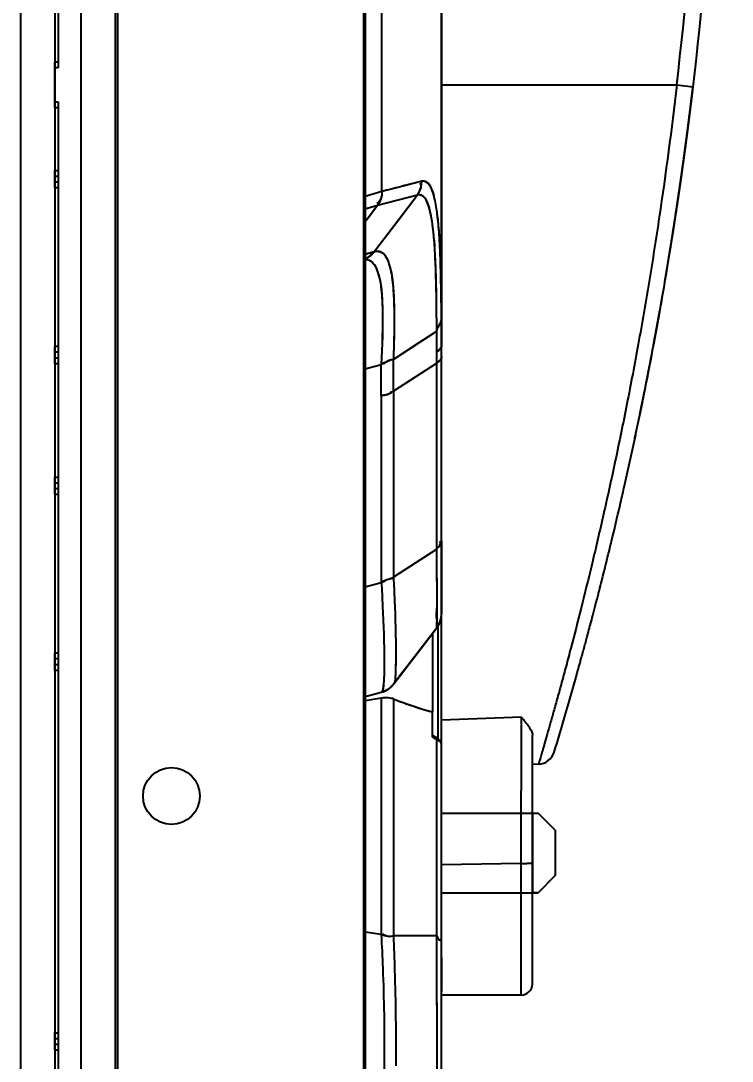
# Model space of a CAD drawing. Header units: millimetres. Extents: x -1070 to 42146, y 1440 to 12921.
# Drawn here: x 6337.7 to 6400.3, y 2932 to 3023.5 of the extents above; entities that cross this region are included whole.
import ezdxf

# ---------------------------------------------------------------- set-up
doc = ezdxf.new("R2010")
doc.units = ezdxf.units.MM
for name, color, linetype in [('02___PRT_ALL_AXES', 7, 'Continuous'), ('06___PRT_ALL_SURFS', 7, 'Continuous'), ('DIM', 4, 'Continuous'), ('DW-PLUS-XIANGTI实线CONTINUOUS', 7, 'Continuous')]:
    doc.layers.add(name, color=color, linetype=linetype)
doc.styles.get("Standard").update_dxf_attribs({"font": 'arial.ttf'})
doc.dimstyles.new('ISO-200', dxfattribs={"dimtxt": 30, "dimasz": 25, "dimexe": 1.25, "dimexo": 5, "dimgap": 5, "dimtad": 1, "dimtoh": 1, "dimdec": 1, "dimdsep": 46, "dimtxsty": 'Standard', "dimcen": 2.5, "dimadec": 0, "dimazin": 0, "dimtfac": 1, "dimtdec": 1, "dimtmove": 0, "dimatfit": 3, "dimfxl": 1, "dimarcsym": 0})

# ---------------------------------------------------------------- blocks, each defined once
blk = doc.blocks.new('*D132')
at = {"layer": 'Defpoints', "color": 0, "transparency": 16777216}
for p in [(6369.185, 3662.826), (6369.185, 2872.826), (6505.484, 2872.826)]:
    blk.add_point(p, dxfattribs=at)
at = {"layer": 'DIM', "color": 0, "lineweight": -2, "transparency": 16777216}
for p, q in [((6374.185, 3662.826), (6506.734, 3662.826)), ((6505.484, 3637.826), (6505.484, 2897.826)), ((6374.185, 2872.826), (6506.734, 2872.826))]:
    blk.add_line(p, q, dxfattribs=at)
at = {"layer": 'DIM', "color": 0, "transparency": 16777216}
for points in [[(6501.317, 3637.826), (6509.65, 3637.826), (6505.484, 3662.826)], [(6501.317, 2897.826), (6509.65, 2897.826), (6505.484, 2872.826)]]:
    blk.add_solid(points, dxfattribs=at)
at = {"layer": 'DIM', "color": 0, "lineweight": -3, "transparency": 16777216, "insert": (6481.064, 3267.136), "char_height": 30, "attachment_point": 5, "rotation": 90}
blk.add_mtext('790 [2\'-7 1/8"]', dxfattribs=at)

msp = doc.modelspace()

# ---------------------------------------------------------------- linework, layer by layer
at = {"color": 7, "linetype": 'Continuous', "lineweight": -3}
for p, q in [((6367.985, 3140.326), (6367.985, 3008.01)), ((6374.685, 2972.56), (6374.685, 2976.498)), ((6374.685, 2970.39), (6374.685, 2972.56)), ((6374.385, 2970.118), (6374.385, 2970.285)), ((6374.685, 2961.975), (6374.685, 2970.39)), ((6374.385, 2968.913), (6374.385, 2970.118)), ((6374.385, 2966.73), (6374.385, 2968.913)), ((6374.385, 2964.797), (6374.385, 2966.73)), ((6374.385, 2963.122), (6374.385, 2964.797)), ((6374.385, 2961.714), (6374.385, 2963.122)), ((6373.885, 2960.634), (6373.885, 2962.707)), ((6381.72, 2962.239), (6374.685, 2961.975)), ((6374.685, 2961.318), (6374.685, 2961.975)), ((6381.685, 2949.392), (6381.72, 2962.239)), ((6374.385, 2960.578), (6374.385, 2961.714)), ((6374.685, 2960.933), (6374.685, 2961.318)), ((6373.885, 2960.493), (6373.885, 2960.634)), ((6374.208, 2960.46), (6374.207, 2960.46)), ((6374.272, 2959.986), (6374.272, 2960.284)), ((6374.385, 2960.348), (6374.385, 2960.578)), ((6374.685, 2960.511), (6374.685, 2960.933)), ((6382.685, 2949.467), (6382.685, 2960.663)), ((6374.272, 2959.844), (6374.272, 2959.986)), ((6374.272, 2959.128), (6374.272, 2959.844)), ((6374.672, 2959.927), (6374.666, 2959.986)), ((6374.685, 2959.738), (6374.685, 2959.844)), ((6374.685, 2959.129), (6374.685, 2959.844)), ((6374.272, 2949.083), (6374.272, 2959.128)), ((6374.685, 2958.826), (6374.685, 2959.129)), ((6374.685, 2949.269), (6374.685, 2958.826)), ((6382.685, 2953.826), (6383.185, 2953.826)), ((6384.685, 2952.326), (6383.185, 2953.826)), ((6384.685, 2952.326), (6384.685, 2950.326)), ((6384.685, 2950.326), (6384.685, 2948.326)), ((6381.685, 2949.392), (6374.685, 2949.269)), ((6374.685, 2943.035), (6374.685, 2949.269)), ((6381.685, 2937.826), (6381.685, 2949.392)), ((6382.685, 2947.752), (6382.685, 2949.467)), ((6382.685, 2947.75), (6382.685, 2949.467)), ((6374.273, 2943.035), (6374.272, 2949.083)), ((6384.685, 2948.326), (6383.185, 2946.826)), ((6382.685, 2946.226), (6382.685, 2947.752)), ((6382.685, 2946.226), (6382.685, 2947.75)), ((6383.185, 2946.826), (6382.685, 2946.826)), ((6382.685, 2938.826), (6382.685, 2946.226)), ((6382.685, 2938.89), (6382.685, 2946.226)), ((6374.685, 2942.69), (6374.685, 2943.035)), ((6382.685, 2938.87), (6382.685, 2938.89))]:
    msp.add_line(p, q, dxfattribs=at)
at = {"color": 1, "lineweight": -3}
msp.add_lwpolyline([(6337.685, 3767.826), (6340.685, 3767.826), (6340.685, 2767.826), (6337.685, 2767.826)], close=True, dxfattribs=at)
at = {"color": 7, "linetype": 'Continuous', "lineweight": -3}
for points in [[(6374.207, 2960.46), (6374.072, 2960.533), (6373.944, 2960.603), (6373.885, 2960.634)], [(6374.664, 2959.986), (6374.609, 2960.111), (6374.519, 2960.23), (6374.394, 2960.342), (6374.233, 2960.446), (6374.208, 2960.46)]]:
    msp.add_lwpolyline(points, dxfattribs=at)
for centre, radius, start, end in [((6058.352, 3057.826), 340.833, 349.93327, 353.23034), ((6058.352, 3057.826), 340.833, 350.79133, 353.19089), ((6058.352, 3057.826), 340.833, 352.46573, 353.1322), ((6058.352, 3057.826), 340.833, 352.51413, 353.14779), ((6058.352, 3057.826), 340.833, 352.51567, 353.23034), ((6058.352, 3057.826), 340.833, 352.51958, 353.23034), ((6058.352, 3057.826), 340.833, 352.52699, 353.17779), ((6058.352, 3057.826), 340.833, 352.53944, 353.15618), ((6058.352, 3057.826), 340.833, 352.54469, 353.23034), ((6058.352, 3057.826), 340.833, 352.55591, 353.23035), ((6058.352, 3057.826), 340.833, 352.55639, 353.23034), ((6058.352, 3057.826), 340.833, 352.60063, 353.23035), ((6058.352, 3057.826), 340.833, 352.60425, 353.23034), ((6058.352, 3057.826), 340.833, 352.61738, 353.23036), ((6058.352, 3057.826), 340.833, 352.62642, 353.23034), ((6058.352, 3057.826), 340.833, 352.66069, 353.23032), ((6058.352, 3057.826), 340.833, 352.66241, 353.23034), ((6058.352, 3057.826), 340.833, 352.69529, 353.23037), ((6058.352, 3057.826), 340.833, 352.70797, 353.23036), ((6058.352, 3057.826), 340.833, 352.71259, 353.23079), ((6058.352, 3057.826), 340.833, 352.72777, 353.23036), ((6058.352, 3057.826), 340.833, 352.72726, 353.23039), ((6058.352, 3057.826), 340.833, 352.75082, 353.23034), ((6058.352, 3057.826), 340.833, 352.75742, 353.23034), ((6058.352, 3057.826), 340.833, 352.76434, 353.23034), ((6058.352, 3057.826), 340.833, 352.79838, 353.23034), ((6058.352, 3057.826), 340.833, 352.80076, 353.23034), ((6058.352, 3057.826), 340.833, 352.80352, 353.23034), ((6058.352, 3057.826), 340.833, 352.80969, 353.23044), ((6058.352, 3057.826), 340.833, 352.82549, 353.2304), ((6058.352, 3057.826), 340.833, 352.85106, 353.23034), ((6058.352, 3057.826), 340.833, 352.86036, 353.23035), ((6058.352, 3057.826), 340.833, 352.86056, 353.23036), ((6058.352, 3057.826), 340.833, 352.86665, 353.23044), ((6058.352, 3057.826), 340.833, 352.87079, 353.23032), ((6058.352, 3057.826), 340.833, 352.89355, 353.23032), ((6058.352, 3057.826), 340.833, 352.91367, 353.23017), ((6058.352, 3057.826), 340.833, 352.91613, 353.23033), ((6058.352, 3057.826), 340.833, 352.92871, 353.23034), ((6058.352, 3057.826), 340.833, 352.98959, 353.23034), ((6058.352, 3057.826), 340.833, 353.00343, 353.23043), ((6058.352, 3057.826), 340.833, 353.05354, 353.15293), ((6058.352, 3057.826), 340.833, 353.05561, 353.23046), ((6058.352, 3057.826), 340.833, 353.0556, 353.1322), ((6058.352, 3057.826), 340.833, 353.1322, 353.14779), ((6058.352, 3057.826), 340.833, 352.91603, 352.92861), ((6058.352, 3057.826), 340.833, 352.91814, 352.97274), ((6058.352, 3057.826), 340.833, 352.91814, 352.92871), ((6058.352, 3057.826), 340.833, 352.92861, 352.98951), ((6058.352, 3057.826), 340.833, 352.97274, 352.98821), ((6058.352, 3057.826), 340.833, 352.97274, 352.9853), ((6058.352, 3057.826), 340.833, 352.9853, 353.00184), ((6058.352, 3057.826), 340.833, 352.9853, 352.98821), ((6058.352, 3057.826), 340.833, 352.98821, 353.00343), ((6058.352, 3057.826), 340.833, 352.98821, 352.98959), ((6058.352, 3057.826), 340.833, 352.98951, 353.00178), ((6058.352, 3057.826), 340.833, 353.00178, 353.05354), ((6058.352, 3057.826), 340.833, 353.00184, 353.00343), ((6058.352, 3057.826), 340.833, 353.00343, 353.03966), ((6058.352, 3057.826), 340.833, 353.03966, 353.0556), ((6058.352, 3057.826), 340.833, 353.03967, 353.05358), ((6058.352, 3057.826), 340.833, 353.05358, 353.05561), ((6058.352, 3057.826), 340.833, 352.10914, 352.79761), ((6058.352, 3057.826), 340.833, 352.12146, 352.81045), ((6058.352, 3057.826), 340.833, 352.13588, 352.78559), ((6058.352, 3057.826), 340.833, 352.1445, 352.79064), ((6058.352, 3057.826), 340.833, 352.16576, 352.8421), ((6058.352, 3057.826), 340.833, 352.1751, 352.848), ((6058.352, 3057.826), 340.833, 352.2024, 352.83156), ((6058.352, 3057.826), 340.833, 352.21126, 352.8405), ((6058.352, 3057.826), 340.833, 352.22559, 352.851), ((6058.352, 3057.826), 340.833, 352.82174, 352.84145), ((6058.352, 3057.826), 340.833, 352.82549, 352.83156), ((6058.352, 3057.826), 340.833, 352.83156, 352.84145), ((6058.352, 3057.826), 340.833, 352.83156, 352.8405), ((6058.352, 3057.826), 340.833, 352.8405, 352.85445), ((6058.352, 3057.826), 340.833, 352.84145, 352.85106), ((6058.352, 3057.826), 340.833, 352.84145, 352.84885), ((6058.352, 3057.826), 340.833, 352.8405, 352.8421), ((6058.352, 3057.826), 340.833, 352.8421, 352.84887), ((6058.352, 3057.826), 340.833, 352.8421, 352.848), ((6058.352, 3057.826), 340.833, 352.848, 352.86336), ((6058.352, 3057.826), 340.833, 352.848, 352.85106), ((6058.352, 3057.826), 340.833, 352.84887, 352.85529), ((6058.352, 3057.826), 340.833, 352.84885, 352.85442), ((6058.352, 3057.826), 340.833, 352.851, 352.86866), ((6058.352, 3057.826), 340.833, 352.85106, 352.86036), ((6058.352, 3057.826), 340.833, 352.85442, 352.86331), ((6058.352, 3057.826), 340.833, 352.85445, 352.86036), ((6058.352, 3057.826), 340.833, 352.85529, 352.86056), ((6058.352, 3057.826), 340.833, 352.86036, 352.86665), ((6058.352, 3057.826), 340.833, 352.86331, 352.86861), ((6058.352, 3057.826), 340.833, 352.86336, 352.86665), ((6058.352, 3057.826), 340.833, 352.86665, 352.87169), ((6058.352, 3057.826), 340.833, 352.86861, 352.89015), ((6058.352, 3057.826), 340.833, 352.86866, 352.87079), ((6058.352, 3057.826), 340.833, 352.87169, 352.88952), ((6058.352, 3057.826), 340.833, 352.87169, 352.88952), ((6058.352, 3057.826), 340.833, 352.88952, 352.89391), ((6058.352, 3057.826), 340.833, 352.89023, 352.89391), ((6058.352, 3057.826), 340.833, 352.88952, 352.89355), ((6058.352, 3057.826), 340.833, 352.89015, 352.89347), ((6058.352, 3057.826), 340.833, 352.89347, 352.91357), ((6058.352, 3057.826), 340.833, 352.89391, 352.90592), ((6058.352, 3057.826), 340.833, 352.89391, 352.89648), ((6058.352, 3057.826), 340.833, 352.89648, 352.90789), ((6058.352, 3057.826), 340.833, 352.89648, 352.90593), ((6058.352, 3057.826), 340.833, 352.90592, 352.91367), ((6058.352, 3057.826), 340.833, 352.90593, 352.90789), ((6058.352, 3057.826), 340.833, 352.90789, 352.91613), ((6058.352, 3057.826), 340.833, 352.90789, 352.91057), ((6058.352, 3057.826), 340.833, 352.91057, 352.91814), ((6058.352, 3057.826), 340.833, 352.91057, 352.91814), ((6058.352, 3057.826), 340.833, 352.91357, 352.91603), ((6058.352, 3057.826), 340.833, 351.93054, 352.64841), ((6058.352, 3057.826), 340.833, 351.96762, 352.6764), ((6058.352, 3057.826), 340.833, 351.98101, 352.68728), ((6058.352, 3057.826), 340.833, 352.00112, 352.64565), ((6058.352, 3057.826), 340.833, 352.00968, 352.70517), ((6058.352, 3057.826), 340.833, 352.02349, 352.7307), ((6058.352, 3057.826), 340.833, 352.0321, 352.73841), ((6058.352, 3057.826), 340.833, 352.04431, 352.68932), ((6058.352, 3057.826), 340.833, 352.20788, 352.51222), ((6058.352, 3057.826), 340.833, 352.39492, 352.46042), ((6058.352, 3057.826), 340.833, 352.46042, 352.46573), ((6058.352, 3057.826), 340.833, 352.46042, 352.46573), ((6058.352, 3057.826), 340.833, 351.64921, 352.31642), ((6058.352, 3057.826), 340.833, 352.32867, 352.37612), ((6058.352, 3057.826), 340.833, 352.37612, 352.39492), ((6058.352, 3057.826), 340.833, 352.37615, 352.39495), ((6058.352, 3057.826), 340.833, 351.48003, 352.16156), ((6058.352, 3057.826), 340.833, 351.49215, 352.18457), ((6058.352, 3057.826), 340.833, 351.50043, 352.19198), ((6058.352, 3057.826), 340.833, 351.51642, 352.20406), ((6058.352, 3057.826), 340.833, 351.55339, 352.1835), ((6058.352, 3057.826), 340.833, 351.56131, 352.1917), ((6058.352, 3057.826), 340.833, 351.58005, 352.20576), ((6058.352, 3057.826), 340.833, 351.59979, 352.28437), ((6058.352, 3057.826), 340.833, 351.61887, 352.2355), ((6058.352, 3057.826), 340.833, 351.36815, 352.06848), ((6058.352, 3057.826), 340.833, 351.41663, 352.09915), ((6058.352, 3057.826), 340.833, 351.43063, 352.11677), ((6058.352, 3057.826), 340.833, 351.4597, 352.09503), ((6058.352, 3057.826), 340.833, 351.46116, 352.13986), ((6058.352, 3057.826), 340.833, 351.46263, 352.07452), ((6058.352, 3057.826), 340.833, 351.48255, 352.13366), ((6058.352, 3057.826), 340.833, 351.48862, 352.13916), ((6058.352, 3057.826), 340.833, 351.87811, 352.02469), ((6058.352, 3057.826), 340.833, 351.80638, 351.84094), ((6058.352, 3057.826), 340.833, 351.84097, 351.85473), ((6058.352, 3057.826), 340.833, 351.84094, 351.8459), ((6058.352, 3057.826), 340.833, 351.84594, 351.86151), ((6058.352, 3057.826), 340.833, 351.8459, 351.85334), ((6058.352, 3057.826), 340.833, 351.85338, 351.86855), ((6058.352, 3057.826), 340.833, 351.85334, 351.86147), ((6058.352, 3057.826), 340.833, 351.86147, 351.8685), ((6058.352, 3057.826), 340.833, 351.8685, 351.87528), ((6058.352, 3057.826), 340.833, 351.87533, 351.89281), ((6058.352, 3057.826), 340.833, 351.87528, 351.87843), ((6058.352, 3057.826), 340.833, 351.87848, 351.89585), ((6058.352, 3057.826), 340.833, 351.87843, 351.88836), ((6058.352, 3057.826), 340.833, 351.88836, 351.89276), ((6058.352, 3057.826), 340.833, 351.89276, 351.8958), ((6058.352, 3057.826), 340.833, 351.8958, 351.91605), ((6058.352, 3057.826), 340.833, 351.91605, 351.93051), ((6058.352, 3057.826), 340.833, 351.9161, 351.93054), ((6058.352, 3057.826), 340.833, 351.93051, 351.94939), ((6058.352, 3057.826), 340.833, 351.94939, 351.95689), ((6058.352, 3057.826), 340.833, 351.94941, 351.9569), ((6058.352, 3057.826), 340.833, 351.01651, 351.75259), ((6058.352, 3057.826), 340.833, 351.02301, 351.75726), ((6058.352, 3057.826), 340.833, 351.05861, 351.78782), ((6058.352, 3057.826), 340.833, 351.06381, 351.79777), ((6058.352, 3057.826), 340.833, 351.07029, 351.71428), ((6058.352, 3057.826), 340.833, 351.07606, 351.80442), ((6058.352, 3057.826), 340.833, 351.78782, 351.79494), ((6058.352, 3057.826), 340.833, 351.7878, 351.79004), ((6058.352, 3057.826), 340.833, 351.79004, 351.79492), ((6058.352, 3057.826), 340.833, 351.79492, 351.79776), ((6058.352, 3057.826), 340.833, 351.79776, 351.80188), ((6058.352, 3057.826), 340.833, 351.79777, 351.80188), ((6058.352, 3057.826), 340.833, 351.80188, 351.80442), ((6058.352, 3057.826), 340.833, 351.80442, 351.80638), ((6058.352, 3057.826), 340.833, 351.80442, 351.80638), ((6058.352, 3057.826), 340.833, 350.9032, 351.53598), ((6058.352, 3057.826), 340.833, 350.90522, 351.58272), ((6058.352, 3057.826), 340.833, 350.91011, 351.5429), ((6058.352, 3057.826), 340.833, 350.93413, 351.56043), ((6058.352, 3057.826), 340.833, 351.24321, 351.341), ((6058.352, 3057.826), 340.833, 351.26947, 351.28405), ((6058.352, 3057.826), 340.833, 351.2841, 351.29777), ((6058.352, 3057.826), 340.833, 351.28405, 351.28604), ((6058.352, 3057.826), 340.833, 351.28608, 351.2992), ((6058.352, 3057.826), 340.833, 351.28604, 351.29774), ((6058.352, 3057.826), 340.833, 351.29651, 351.30738), ((6058.352, 3057.826), 340.833, 351.29774, 351.29916), ((6058.352, 3057.826), 340.833, 351.29916, 351.30736), ((6058.352, 3057.826), 340.833, 351.30736, 351.30875), ((6058.352, 3057.826), 340.833, 351.30875, 351.31728), ((6058.352, 3057.826), 340.833, 351.30878, 351.31729), ((6058.352, 3057.826), 340.833, 351.31728, 351.34068), ((6058.352, 3057.826), 340.833, 351.341, 351.36062), ((6058.352, 3057.826), 340.833, 351.34112, 351.3465), ((6058.352, 3057.826), 340.833, 351.34068, 351.34537), ((6058.352, 3057.826), 340.833, 351.3407, 351.34538), ((6058.352, 3057.826), 340.833, 351.34537, 351.3573), ((6058.352, 3057.826), 340.833, 351.3465, 351.3536), ((6058.352, 3057.826), 340.833, 351.3536, 351.36078), ((6058.352, 3057.826), 340.833, 351.3573, 351.3681), ((6058.352, 3057.826), 340.833, 351.35734, 351.36815), ((6058.352, 3057.826), 340.833, 350.471, 351.19025), ((6058.352, 3057.826), 340.833, 350.51274, 351.17734), ((6058.352, 3057.826), 340.833, 350.32014, 351.0468), ((6058.352, 3057.826), 340.833, 350.32135, 351.05102), ((6058.352, 3057.826), 340.833, 350.33801, 351.06119), ((6367.091, 3004.586), 2.219, 306.32119, 320.77351), ((6367.196, 3004.37), 1.983, 307.56192, 322.84012), ((6058.352, 3057.826), 340.833, 350.74783, 350.7634), ((6058.352, 3057.826), 340.833, 350.74789, 350.75099), ((6058.352, 3057.826), 340.833, 350.75099, 350.76138), ((6058.352, 3057.826), 340.833, 350.75097, 350.76135), ((6058.352, 3057.826), 340.833, 350.76135, 350.77431), ((6058.352, 3057.826), 340.833, 350.76138, 350.76347), ((6058.352, 3057.826), 340.833, 350.7634, 350.77412), ((6058.352, 3057.826), 340.833, 350.77431, 350.79378), ((6058.352, 3057.826), 340.833, 350.77436, 350.79142), ((6058.352, 3057.826), 340.833, 350.77412, 350.79133), ((6058.352, 3057.826), 340.833, 350.77412, 350.77886), ((6058.352, 3057.826), 340.833, 350.77894, 350.79655), ((6058.352, 3057.826), 340.833, 350.77886, 350.78951), ((6058.352, 3057.826), 340.833, 350.78959, 350.80627), ((6058.352, 3057.826), 340.833, 350.78951, 350.79133), ((6058.352, 3057.826), 340.833, 350.79133, 350.79571), ((6058.352, 3057.826), 340.833, 350.79142, 350.79386), ((6058.352, 3057.826), 340.833, 350.79571, 350.8016), ((6367.206, 3004.361), 1.97, 293.30049, 307.4973), ((6058.352, 3057.826), 340.833, 349.9635, 350.06853), ((6058.352, 3057.826), 340.833, 350.06853, 350.07411), ((6058.352, 3057.826), 340.833, 349.35846, 349.93327), ((6058.352, 3057.826), 340.833, 349.36949, 349.93357), ((6058.352, 3057.826), 340.833, 349.36953, 349.93327), ((6058.352, 3057.826), 340.833, 349.37508, 349.93422), ((6058.352, 3057.826), 340.833, 349.37558, 349.93337), ((6058.352, 3057.826), 340.833, 349.38238, 349.93337), ((6058.352, 3057.826), 340.833, 349.38324, 349.93338), ((6058.352, 3057.826), 340.833, 349.43044, 349.93284), ((6058.352, 3057.826), 340.833, 349.43259, 349.93337), ((6058.352, 3057.826), 340.833, 349.43397, 349.93343), ((6058.352, 3057.826), 340.833, 349.43832, 349.93343), ((6058.352, 3057.826), 340.833, 349.44596, 349.93339), ((6058.352, 3057.826), 340.833, 349.44943, 349.93339), ((6058.352, 3057.826), 340.833, 349.45661, 349.93346), ((6058.352, 3057.826), 340.833, 349.46736, 349.93339), ((6058.352, 3057.826), 340.833, 349.46815, 349.93339), ((6058.352, 3057.826), 340.833, 349.46977, 349.93341), ((6058.352, 3057.826), 340.833, 349.47194, 349.93348), ((6058.352, 3057.826), 340.833, 349.47874, 349.93339), ((6058.352, 3057.826), 340.833, 349.48434, 349.93341), ((6058.352, 3057.826), 340.833, 349.48933, 349.93335), ((6058.352, 3057.826), 340.833, 349.62255, 349.66331), ((6058.352, 3057.826), 340.833, 349.3584, 349.57201), ((6058.352, 3057.826), 340.833, 349.35797, 349.54295), ((6058.352, 3057.826), 340.833, 349.35862, 349.53254), ((6058.352, 3057.826), 340.833, 349.35863, 349.64701), ((6058.352, 3057.826), 340.833, 349.35865, 349.63258), ((6058.352, 3057.826), 340.833, 349.35864, 349.62075), ((6058.352, 3057.826), 340.833, 349.35862, 349.61421), ((6058.352, 3057.826), 340.833, 349.35863, 349.61268), ((6058.352, 3057.826), 340.833, 349.35874, 349.60922), ((6058.352, 3057.826), 340.833, 349.35864, 349.59431), ((6058.352, 3057.826), 340.833, 349.35863, 349.58958), ((6058.352, 3057.826), 340.833, 349.35863, 349.56845), ((6058.352, 3057.826), 340.833, 349.35862, 349.54999), ((6058.352, 3057.826), 340.833, 349.35863, 349.53404), ((6058.352, 3057.826), 340.833, 349.35862, 349.52524), ((6058.352, 3057.826), 340.833, 349.35863, 349.51629), ((6058.352, 3057.826), 340.833, 349.36016, 349.50941), ((6058.352, 3057.826), 340.833, 349.49175, 349.51131), ((6058.352, 3057.826), 340.833, 349.51131, 349.51921), ((6058.352, 3057.826), 340.833, 349.51921, 349.52844), ((6058.352, 3057.826), 340.833, 349.52844, 349.53763), ((6058.352, 3057.826), 340.833, 349.53763, 349.5452), ((6058.352, 3057.826), 340.833, 349.5452, 349.5485), ((6058.352, 3057.826), 340.833, 349.5485, 349.55422), ((6058.352, 3057.826), 340.833, 349.55422, 349.58016), ((6058.352, 3057.826), 340.833, 349.58016, 349.59655), ((6058.352, 3057.826), 340.833, 349.59655, 349.60167), ((6058.352, 3057.826), 340.833, 349.60167, 349.61771), ((6058.352, 3057.826), 340.833, 349.61771, 349.62255), ((6058.352, 3057.826), 340.833, 348.31638, 349.35846), ((6058.352, 3057.826), 340.833, 349.35859, 349.48933), ((6058.352, 3057.826), 340.833, 349.35838, 349.47194), ((6058.352, 3057.826), 340.833, 349.35874, 349.49639), ((6058.352, 3057.826), 340.833, 349.35863, 349.48434), ((6058.352, 3057.826), 340.833, 349.35863, 349.47874), ((6058.352, 3057.826), 340.833, 349.35862, 349.46977), ((6058.352, 3057.826), 340.833, 349.35863, 349.46815), ((6058.352, 3057.826), 340.833, 349.35863, 349.46736), ((6058.352, 3057.826), 340.833, 349.3587, 349.45661), ((6058.352, 3057.826), 340.833, 349.43131, 349.43507), ((6058.352, 3057.826), 340.833, 349.43507, 349.4395), ((6058.352, 3057.826), 340.833, 349.4395, 349.44715), ((6058.352, 3057.826), 340.833, 349.44715, 349.45068), ((6058.352, 3057.826), 340.833, 349.45068, 349.45821), ((6058.352, 3057.826), 340.833, 349.45821, 349.46897), ((6058.352, 3057.826), 340.833, 349.46897, 349.47171), ((6058.352, 3057.826), 340.833, 349.47171, 349.47409), ((6058.352, 3057.826), 340.833, 349.47409, 349.48061), ((6058.352, 3057.826), 340.833, 349.48061, 349.48671), ((6058.352, 3057.826), 340.833, 349.48671, 349.49175), ((6058.352, 3057.826), 340.833, 348.62363, 349.31219), ((6058.352, 3057.826), 340.833, 348.45045, 349.15449), ((6058.352, 3057.826), 340.833, 348.91144, 349.05371), ((6058.352, 3057.826), 340.833, 349.05371, 349.09125), ((6058.352, 3057.826), 340.833, 348.87591, 348.89296), ((6058.352, 3057.826), 340.833, 348.89296, 348.91144), ((6058.352, 3057.826), 340.833, 348.31654, 348.63513), ((6058.352, 3057.826), 340.833, 348.31653, 348.62587), ((6058.352, 3057.826), 340.833, 348.31659, 348.61877), ((6058.352, 3057.826), 340.833, 348.31707, 348.6175), ((6058.352, 3057.826), 340.833, 348.31659, 348.61203), ((6058.352, 3057.826), 340.833, 348.31748, 348.62936), ((6058.352, 3057.826), 340.833, 348.31658, 348.49002), ((6058.352, 3057.826), 340.833, 348.31662, 348.54165), ((6058.352, 3057.826), 340.833, 348.31659, 348.54159), ((6058.352, 3057.826), 340.833, 348.31695, 348.53724), ((6058.352, 3057.826), 340.833, 348.31661, 348.4826), ((6058.352, 3057.826), 340.833, 348.31658, 348.45254), ((6058.352, 3057.826), 340.833, 348.31674, 348.41823), ((6058.352, 3057.826), 340.833, 348.31741, 348.52308), ((6058.352, 3057.826), 340.833, 348.31808, 348.50618), ((6058.352, 3057.826), 340.833, 348.32598, 348.50524), ((6058.352, 3057.826), 340.833, 348.36727, 348.40995), ((6058.352, 3057.826), 340.833, 348.36747, 348.41318), ((6058.352, 3057.826), 340.833, 348.37269, 348.41918), ((6058.352, 3057.826), 340.833, 348.38413, 348.40763), ((6058.352, 3057.826), 340.833, 348.38707, 348.44535), ((6058.352, 3057.826), 340.833, 348.39051, 348.5441), ((6058.352, 3057.826), 340.833, 348.4007, 348.40667), ((6058.352, 3057.826), 340.833, 348.4006, 348.40659), ((6058.352, 3057.826), 340.833, 348.40659, 348.40985), ((6058.352, 3057.826), 340.833, 348.40763, 348.41335), ((6058.352, 3057.826), 340.833, 348.40985, 348.41312), ((6058.352, 3057.826), 340.833, 348.40995, 348.41453), ((6058.352, 3057.826), 340.833, 348.41318, 348.41715), ((6058.352, 3057.826), 340.833, 348.41312, 348.41446), ((6058.352, 3057.826), 340.833, 348.41335, 348.45352), ((6058.352, 3057.826), 340.833, 348.41446, 348.4171), ((6058.352, 3057.826), 340.833, 348.4171, 348.41914), ((6058.352, 3057.826), 340.833, 348.41914, 348.4215), ((6058.352, 3057.826), 340.833, 348.41918, 348.42153), ((6058.352, 3057.826), 340.833, 348.4215, 348.44529), ((6058.352, 3057.826), 340.833, 348.5441, 348.55283), ((6058.352, 3057.826), 340.833, 347.95126, 348.31638), ((6058.352, 3057.826), 340.833, 348.35419, 348.39051), ((6058.352, 3057.826), 340.833, 348.36378, 348.4007), ((6058.352, 3057.826), 340.833, 348.37862, 348.38413), ((6058.352, 3057.826), 340.833, 348.37902, 348.38744), ((6058.352, 3057.826), 340.833, 348.37915, 348.38756), ((6058.352, 3057.826), 340.833, 348.38665, 348.39447), ((6058.352, 3057.826), 340.833, 348.38744, 348.39051), ((6058.352, 3057.826), 340.833, 348.39051, 348.39437), ((6058.352, 3057.826), 340.833, 348.39437, 348.4006), ((6058.352, 3057.826), 340.833, 347.22475, 347.95126), ((6058.352, 3057.826), 340.833, 347.86499, 347.9515), ((6058.352, 3057.826), 340.833, 347.9515, 348.03734), ((6058.352, 3057.826), 340.833, 347.95151, 348.02855), ((6058.352, 3057.826), 340.833, 347.9515, 348.02409), ((6058.352, 3057.826), 340.833, 347.95142, 348.01924), ((6058.352, 3057.826), 340.833, 347.9515, 348.00189), ((6058.352, 3057.826), 340.833, 347.9515, 347.99754), ((6058.352, 3057.826), 340.833, 347.95151, 347.99051), ((6058.352, 3057.826), 340.833, 347.9518, 347.98019), ((6058.352, 3057.826), 340.833, 347.9515, 347.96217), ((6058.352, 3057.826), 340.833, 347.95126, 347.96194), ((6058.352, 3057.826), 340.833, 347.9515, 347.96145), ((6058.352, 3057.826), 340.833, 347.95151, 347.95359), ((6058.352, 3057.826), 340.833, 347.95265, 348.04044), ((6058.352, 3057.826), 340.833, 347.96217, 347.98127), ((6058.352, 3057.826), 340.833, 347.98127, 347.99228), ((6058.352, 3057.826), 340.833, 346.95545, 347.21351), ((6058.352, 3057.826), 340.833, 347.21351, 347.22475), ((6058.352, 3057.826), 340.833, 346.40458, 346.95545), ((6058.352, 3057.826), 340.833, 346.19696, 346.40458), ((6058.352, 3057.826), 340.833, 345.76844, 346.19696), ((6058.352, 3057.826), 340.833, 345.62841, 345.7587), ((6058.352, 3057.826), 340.833, 345.7587, 345.76844), ((6058.352, 3057.826), 340.833, 345.27274, 345.60621), ((6058.352, 3057.826), 340.833, 345.60621, 345.62841), ((6058.352, 3057.826), 340.833, 345.14765, 345.27274), ((6058.352, 3057.826), 340.833, 344.91144, 345.13785), ((6058.352, 3057.826), 340.833, 345.13785, 345.14765), ((6058.352, 3057.826), 340.833, 344.61639, 344.80047), ((6058.352, 3057.826), 340.833, 344.80047, 344.80312), ((6058.352, 3057.826), 340.833, 344.80312, 344.89364), ((6058.352, 3057.826), 340.833, 344.89364, 344.91144), ((6058.352, 3057.826), 340.833, 344.55146, 344.61639), ((6058.352, 3057.826), 340.833, 344.43181, 344.55146), ((6058.352, 3057.826), 340.833, 343.17798, 344.31141), ((6058.352, 3057.826), 340.833, 344.31141, 344.31711), ((6058.352, 3057.826), 340.833, 344.31711, 344.32217), ((6058.352, 3057.826), 340.833, 344.32217, 344.33463), ((6058.352, 3057.826), 340.833, 344.33463, 344.39386), ((6058.352, 3057.826), 340.833, 344.39386, 344.403), ((6058.352, 3057.826), 340.833, 344.403, 344.43181), ((6394.277, 2997.686), 42.416, 241.2642, 241.85825), ((6374.419, 2959.844), 0.266, 359.92832, 18.2553), ((6383.164, 2959.623), 1.5, 272, 343.17798), ((6381.685, 2938.826), 1, 270, 357), ((6381.685, 2938.826), 1, 357, 0)]:
    msp.add_arc(centre, radius, start, end, dxfattribs=at)
for points, knots in [([(6395.372, 3017.826), (6394.922, 3013.942), (6394.158, 3008.171), (6392.964, 3000.588), (6392.014, 2995.115), (6391.018, 2989.864), (6389.998, 2984.88), (6388.973, 2980.209), (6387.967, 2975.891), (6387.003, 2971.968), (6386.23, 2968.964), (6385.653, 2966.786), (6385.26, 2965.33), (6384.895, 2963.999), (6384.56, 2962.797), (6384.259, 2961.728), (6383.993, 2960.794), (6383.794, 2960.102), (6383.654, 2959.618), (6383.564, 2959.308), (6383.484, 2959.035), (6383.415, 2958.797), (6383.355, 2958.595), (6383.307, 2958.43), (6383.273, 2958.315), (6383.252, 2958.242), (6383.24, 2958.2), (6383.23, 2958.169), (6383.224, 2958.145), (6383.218, 2958.132), (6383.218, 2958.125), (6383.217, 2958.124)], [0, 0, 0, 0, 0.192275, 0.286219, 0.377545, 0.465428, 0.549075, 0.62772, 0.700626, 0.767079, 0.826392, 0.853165, 0.877912, 0.900557, 0.92103, 0.939266, 0.955202, 0.968785, 0.974679, 0.979966, 0.984644, 0.988706, 0.99215, 0.994973, 0.997171, 0.998035, 0.998742, 0.999292, 0.999685, 0.999921, 1, 1, 1, 1]), ([(6381.72, 2962.239), (6381.938, 2961.969), (6382.262, 2961.589), (6382.596, 2961.063), (6382.685, 2960.791), (6382.685, 2960.663)], [0, 0, 0, 0, 0.556795, 0.79579, 1, 1, 1, 1]), ([(6374.672, 2959.927), (6374.661, 2959.961), (6374.571, 2960.122), (6374.404, 2960.22), (6374.272, 2960.284)], [0, 0, 0, 0, 0.193714, 1, 1, 1, 1]), ([(6381.685, 2949.392), (6381.813, 2949.392), (6381.998, 2949.395), (6382.233, 2949.404), (6382.384, 2949.413), (6382.505, 2949.423), (6382.6, 2949.436), (6382.651, 2949.447), (6382.685, 2949.459), (6382.685, 2949.467)], [0, 0, 0, 0, 0.379507, 0.55108, 0.701623, 0.825451, 0.917975, 0.976088, 1, 1, 1, 1])]:
    msp.add_open_spline(points, degree=3, knots=knots, dxfattribs=at)
for points in [[(6368.405, 3002.798), (6368.279, 3002.695), (6368.135, 3002.611), (6367.984, 3002.548)], [(6374.272, 2960.284), (6374.284, 2960.346), (6374.27, 2960.474), (6374.208, 2960.462)]]:
    msp.add_open_spline(points, degree=3, dxfattribs=at)
at = {"layer": '02___PRT_ALL_AXES', "color": 7, "linetype": 'Continuous', "lineweight": -3}
msp.add_line((6381.685, 2937.826), (6374.685, 2937.826), dxfattribs=at)
at = {"layer": '06___PRT_ALL_SURFS', "color": 7, "linetype": 'Continuous', "lineweight": -3}
for p, q in [((6374.685, 3038.476), (6374.685, 3021.591)), ((6369.447, 3008.456), (6369.447, 3027.196)), ((6374.685, 3021.591), (6374.685, 3014.061)), ((6374.685, 3017.826), (6395.372, 3017.826)), ((6395.372, 3017.826), (6396.809, 3017.649)), ((6374.685, 3014.061), (6374.685, 2997.148)), ((6371.309, 3008.936), (6369.447, 3008.456)), ((6372.943, 3009.352), (6371.309, 3008.936)), ((6369.447, 3008.456), (6367.985, 3008.009)), ((6372.563, 3008.142), (6369.05, 3007.232)), ((6372.563, 3008.142), (6370.831, 3005.854)), ((6369.05, 3007.232), (6367.982, 3006.914)), ((6369.05, 3007.232), (6368.319, 3006.241)), ((6368.319, 3006.241), (6367.985, 3005.787)), ((6370.831, 3005.854), (6368.806, 3003.181)), ((6368.181, 3003.013), (6368.49, 3003.096)), ((6368.49, 3003.096), (6368.777, 3003.172)), ((6368.777, 3003.172), (6368.806, 3003.181)), ((6367.988, 3002.962), (6368.181, 3003.013)), ((6374.682, 2996.776), (6374.68, 2997.148)), ((6374.684, 2996.043), (6374.682, 2996.776)), ((6374.685, 2997.148), (6374.685, 2996.175)), ((6374.008, 2996.01), (6373.559, 2995.718)), ((6374.114, 2996.079), (6374.008, 2996.01)), ((6374.262, 2996.176), (6374.114, 2996.079)), ((6374.268, 2994.947), (6374.266, 2995.864)), ((6374.685, 2995.203), (6374.684, 2996.043)), ((6374.685, 2996.175), (6374.685, 2995.203)), ((6372.684, 2995.147), (6370.451, 2993.692)), ((6373.559, 2995.718), (6372.684, 2995.147)), ((6374.27, 2994.348), (6374.268, 2994.947)), ((6374.685, 2995.203), (6374.685, 2994.971)), ((6374.685, 2994.971), (6374.685, 2995.203)), ((6374.685, 2994.808), (6374.685, 2994.971)), ((6374.27, 2994.185), (6374.27, 2994.348)), ((6374.272, 2993.374), (6374.27, 2994.185)), ((6374.685, 2994.48), (6374.685, 2994.808)), ((6374.685, 2993.991), (6374.685, 2994.48)), ((6374.685, 2993.374), (6374.685, 2993.991)), ((6367.985, 2992.871), (6369.39, 2993.248)), ((6374.272, 2993.374), (6370.462, 2990.892)), ((6374.272, 2985.776), (6374.272, 2993.374)), ((6374.685, 2985.776), (6374.685, 2993.374)), ((6369.393, 2990.535), (6369.393, 2983.357)), ((6370.462, 2990.892), (6370.462, 2983.357)), ((6374.271, 2977.762), (6374.272, 2985.776)), ((6374.685, 2977.762), (6374.685, 2985.776)), ((6369.393, 2983.357), (6369.393, 2974.098)), ((6370.462, 2983.357), (6370.463, 2974.544)), ((6374.271, 2977.026), (6374.271, 2977.762)), ((6374.685, 2977.286), (6374.685, 2977.762)), ((6374.685, 2977.762), (6374.685, 2971.333)), ((6374.271, 2977.026), (6370.463, 2974.544)), ((6374.283, 2975.295), (6374.272, 2977.025)), ((6374.685, 2974.593), (6374.685, 2977.286)), ((6374.291, 2973.675), (6374.283, 2975.295)), ((6367.985, 2973.721), (6369.393, 2974.098)), ((6374.685, 2971.336), (6374.685, 2974.593)), ((6374.685, 2971.331), (6374.685, 2971.336)), ((6374.685, 2971.333), (6374.685, 2971.336)), ((6374.685, 2971.336), (6374.685, 2971.331)), ((6374.271, 2970.118), (6371.773, 2966.862)), ((6373.885, 2969.612), (6373.885, 2968.117)), ((6374.273, 2970.118), (6374.273, 2970.118)), ((6373.885, 2968.117), (6373.885, 2962.707)), ((6371.773, 2966.862), (6371.093, 2965.976)), ((6371.093, 2965.976), (6370.463, 2965.155)), ((6370.669, 2965.406), (6371.103, 2965.974)), ((6371.103, 2965.974), (6371.256, 2966.174)), ((6369.929, 2964.673), (6370.055, 2964.751)), ((6370.161, 2964.838), (6370.267, 2964.925)), ((6370.522, 2965.229), (6370.494, 2965.177)), ((6370.494, 2965.176), (6370.494, 2965.176)), ((6370.495, 2965.177), (6370.669, 2965.406)), ((6367.985, 2964.062), (6369.393, 2964.439)), ((6369.393, 2963.912), (6367.985, 2963.688)), ((6369.403, 2964.442), (6369.393, 2964.439)), ((6369.393, 2963.912), (6369.393, 2963.347)), ((6370.462, 2963.852), (6370.462, 2963.347)), ((6369.393, 2963.347), (6369.393, 2943.137)), ((6370.462, 2963.347), (6370.462, 2943.035)), ((6383.217, 2958.124), (6382.685, 2958.105)), ((6369.393, 2943.137), (6367.985, 2943.354)), ((6374.273, 2943.035), (6370.462, 2943.035)), ((6374.272, 2942.688), (6374.271, 2943.035)), ((6374.28, 2940.27), (6374.272, 2942.688)), ((6374.685, 2940.836), (6374.685, 2942.69)), ((6374.685, 2923.675), (6374.685, 2940.836))]:
    msp.add_line(p, q, dxfattribs=at)
for points in [[(6371.256, 2966.174), (6371.826, 2966.92), (6372.379, 2967.644), (6372.915, 2968.344), (6373.433, 2969.022), (6373.934, 2969.676), (6374.272, 2970.117)], [(6369.401, 2964.441), (6369.548, 2964.487), (6369.816, 2964.604), (6370.055, 2964.751), (6370.133, 2964.815)], [(6369.817, 2964.604), (6369.817, 2964.604), (6369.929, 2964.673)], [(6370.055, 2964.751), (6370.056, 2964.751), (6370.161, 2964.838)], [(6370.133, 2964.815), (6370.266, 2964.924), (6370.446, 2965.116), (6370.495, 2965.177)], [(6370.267, 2964.925), (6370.267, 2964.925), (6370.36, 2965.024)], [(6369.549, 2964.487), (6369.549, 2964.487), (6369.817, 2964.604)]]:
    msp.add_lwpolyline(points, dxfattribs=at)
for centre, radius, start, end in [((6058.404, 3057.826), 339.333, 353.23034, 360), ((6058.352, 3057.826), 340.833, 353.23034, 0), ((6230.122, 2995.411), 144.144, 0.17999, 0.30344), ((6373.484, 2995.534), 1.423, 303.52146, 307.71355), ((5853.276, 2991.342), 516.117, 359.91045, 0.21157), ((5857.518, 2990.69), 512.944, 0.02254, 0.3352), ((5904.358, 2971.852), 469.937, 0.0394, 0.22232), ((6372.685, 2971.336), 2, 343.24544, 351.61327), ((6372.685, 2971.334), 2, 343.30128, 351.67199), ((6372.685, 2971.334), 2, 350.74754, 360), ((6372.685, 2971.336), 2, 351.61327, 0), ((6372.685, 2971.334), 2, 351.67199, 360), ((6372.685, 2971.336), 2, 322.48155, 328.23995), ((6372.685, 2971.334), 2, 322.52757, 328.30013), ((6372.685, 2971.334), 2, 322.52707, 328.30223), ((6372.685, 2971.336), 2, 328.23995, 334.87919), ((6372.685, 2971.334), 2, 328.30013, 334.93423), ((6372.685, 2971.334), 2, 328.30223, 334.93375), ((6372.685, 2971.336), 2, 334.87919, 343.24544), ((6372.685, 2971.334), 2, 334.93423, 343.30128), ((6372.685, 2971.334), 2, 334.93375, 343.30112), ((6372.685, 2971.334), 2, 343.30112, 350.74754), ((6369.898, 2960.744), 3.207, 95.38277, 99.06104)]:
    msp.add_arc(centre, radius, start, end, dxfattribs=at)
for start_param, end_param in [(-3.438054, -3.411494), (-3.411494, -3.358058)]:
    msp.add_ellipse((6383.389, 3017.826), major_axis=(0, 56.436), ratio=0.784079, start_param=start_param, end_param=end_param, dxfattribs=at)
for points, knots in [([(6372.567, 3008.138), (6372.624, 3008.221), (6372.837, 3008.59), (6372.959, 3009.025), (6372.943, 3009.352)], [0, 0, 0, 0, 0.234698, 1, 1, 1, 1]), ([(6374.68, 2997.148), (6374.676, 2998.088), (6374.661, 2999.869), (6374.605, 3002.374), (6374.506, 3004.538), (6374.35, 3006.319), (6374.136, 3007.705), (6373.859, 3008.662), (6373.496, 3009.302), (6373.091, 3009.39), (6372.943, 3009.352)], [0, 0, 0, 0, 0.220449, 0.417708, 0.587885, 0.728153, 0.837412, 0.914986, 0.964139, 1, 1, 1, 1]), ([(6374.262, 2996.176), (6374.261, 2997.093), (6374.254, 2998.834), (6374.204, 3001.286), (6374.111, 3003.408), (6373.96, 3005.158), (6373.75, 3006.522), (6373.477, 3007.464), (6373.115, 3008.095), (6372.714, 3008.176), (6372.568, 3008.138)], [0, 0, 0, 0, 0.219351, 0.416125, 0.586361, 0.726887, 0.836515, 0.914435, 0.963864, 1, 1, 1, 1]), ([(6368.811, 3003.18), (6368.935, 3003.213), (6369.202, 3003.235), (6369.578, 3003.026), (6369.865, 3002.622), (6370, 3002.286), (6370.063, 3002.091)], [0, 0, 0, 0, 0.208784, 0.413875, 0.667413, 1, 1, 1, 1]), ([(6367.985, 3002.496), (6368.21, 3002.496), (6368.751, 3002.224), (6368.963, 3001.697), (6369.066, 3001.398)], [0, 0, 0, 0, 0.41515, 1, 1, 1, 1]), ([(6369.066, 3001.398), (6369.217, 3000.961), (6369.412, 2999.885), (6369.564, 2997.16), (6369.47, 2994.889), (6369.382, 2993.246)], [0, 0, 0, 0, 0.169401, 0.397212, 1, 1, 1, 1]), ([(6370.063, 3002.091), (6370.211, 3001.641), (6370.405, 3000.536), (6370.578, 2997.73), (6370.517, 2995.388), (6370.451, 2993.692)], [0, 0, 0, 0, 0.168658, 0.396149, 1, 1, 1, 1]), ([(6374.265, 2996.176), (6374.322, 2996.392), (6374.422, 2996.671), (6374.663, 2996.943), (6374.679, 2997.081), (6374.68, 2997.148)], [0, 0, 0, 0, 0.628325, 0.812699, 1, 1, 1, 1]), ([(6374.685, 2994.971), (6374.685, 2994.921), (6374.652, 2994.698), (6374.491, 2994.514), (6374.355, 2994.409)], [0, 0, 0, 0, 0.224731, 1, 1, 1, 1]), ([(6370.451, 2993.681), (6370.377, 2993.67), (6370.002, 2993.571), (6369.649, 2993.404), (6369.382, 2993.246)], [0, 0, 0, 0, 0.194092, 1, 1, 1, 1]), ([(6374.664, 2993.843), (6374.651, 2993.799), (6374.569, 2993.606), (6374.406, 2993.46), (6374.272, 2993.371)], [0, 0, 0, 0, 0.220892, 1, 1, 1, 1]), ([(6369.393, 2990.535), (6369.496, 2990.549), (6369.867, 2990.615), (6370.233, 2990.743), (6370.462, 2990.892)], [0, 0, 0, 0, 0.276232, 1, 1, 1, 1]), ([(6374.271, 2977.024), (6374.327, 2977.105), (6374.48, 2977.335), (6374.685, 2977.578), (6374.685, 2977.762)], [0, 0, 0, 0, 0.348823, 1, 1, 1, 1]), ([(6370.463, 2974.532), (6370.324, 2974.433), (6369.923, 2974.378), (6369.585, 2974.193), (6369.393, 2974.098)], [0, 0, 0, 0, 0.443141, 1, 1, 1, 1]), ([(6369.398, 2974.1), (6369.437, 2973.407), (6369.556, 2971.069), (6369.651, 2968.729), (6369.651, 2967.082)], [0, 0, 0, 0, 0.29664, 1, 1, 1, 1]), ([(6370.464, 2974.544), (6370.496, 2973.868), (6370.592, 2971.591), (6370.669, 2969.312), (6370.669, 2967.709)], [0, 0, 0, 0, 0.296699, 1, 1, 1, 1]), ([(6374.273, 2970.118), (6374.302, 2970.155), (6374.256, 2970.357), (6374.31, 2970.729), (6374.286, 2971.379), (6374.295, 2971.882), (6374.295, 2972.175)], [0, 0, 0, 0, 0.069309, 0.261206, 0.573027, 1, 1, 1, 1]), ([(6370.669, 2967.709), (6370.669, 2967.153), (6370.631, 2966.335), (6370.62, 2965.484), (6370.522, 2965.229)], [0, 0, 0, 0, 0.671271, 1, 1, 1, 1]), ([(6369.651, 2967.082), (6369.651, 2966.899), (6369.646, 2966.289), (6369.63, 2965.679), (6369.595, 2965.254)], [0, 0, 0, 0, 0.300748, 1, 1, 1, 1]), ([(6369.595, 2965.254), (6369.58, 2965.075), (6369.544, 2964.816), (6369.494, 2964.529), (6369.432, 2964.463)], [0, 0, 0, 0, 0.664498, 1, 1, 1, 1]), ([(6369.432, 2964.463), (6369.427, 2964.457), (6369.417, 2964.448), (6369.405, 2964.442), (6369.398, 2964.441)], [0, 0, 0, 0, 0.535339, 1, 1, 1, 1]), ([(6370.462, 2963.852), (6370.404, 2963.875), (6370.124, 2963.957), (6369.825, 2963.959), (6369.597, 2963.937)], [0, 0, 0, 0, 0.212819, 1, 1, 1, 1]), ([(6369.386, 2943.138), (6369.435, 2942.156), (6369.601, 2938.45), (6369.673, 2934.74), (6369.643, 2932.014)], [0, 0, 0, 0, 0.265015, 1, 1, 1, 1]), ([(6370.462, 2943.023), (6370.389, 2943.002), (6370.03, 2942.946), (6369.652, 2943.014), (6369.393, 2943.137)], [0, 0, 0, 0, 0.207673, 1, 1, 1, 1]), ([(6370.46, 2943.035), (6370.5, 2942.024), (6370.629, 2938.212), (6370.688, 2934.396), (6370.663, 2931.592)], [0, 0, 0, 0, 0.265104, 1, 1, 1, 1]), ([(6374.273, 2943.034), (6374.311, 2942.94), (6374.376, 2942.809), (6374.513, 2942.618), (6374.685, 2942.733), (6374.685, 2942.69)], [0, 0, 0, 0, 0.502489, 0.782147, 1, 1, 1, 1]), ([(6374.279, 2922.82), (6374.286, 2923.967), (6374.301, 2929.784), (6374.295, 2935.601), (6374.28, 2940.27)], [0, 0, 0, 0, 0.197242, 1, 1, 1, 1]), ([(6369.643, 2932.014), (6369.637, 2931.461), (6369.606, 2929.591), (6369.516, 2927.719), (6369.382, 2926.408)], [0, 0, 0, 0, 0.295393, 1, 1, 1, 1])]:
    msp.add_open_spline(points, degree=3, knots=knots, dxfattribs=at)
for points in [[(6369.447, 3008.456), (6369.451, 3008.027), (6369.307, 3007.576), (6369.051, 3007.232)], [(6374.685, 2993.991), (6374.685, 2993.941), (6374.678, 2993.891), (6374.664, 2993.843)]]:
    msp.add_open_spline(points, degree=3, dxfattribs=at)
at = {"layer": 'DW-PLUS-XIANGTI实线CONTINUOUS', "color": 7, "lineweight": -3}
for p, q in [((6367.844, 2891.79), (6367.844, 3643.862)), ((6367.985, 3643.88), (6367.985, 2891.771)), ((6342.985, 2894.054), (6342.985, 3641.598)), ((6345.985, 3640.984), (6345.985, 2894.668)), ((6346.19, 3641.011), (6346.19, 2894.641)), ((6340.985, 3142.326), (6340.985, 3019.326)), ((6374.685, 2960.284), (6374.685, 3091.931)), ((6369.447, 3008.456), (6369.447, 3027.196)), ((6340.985, 3019.826), (6340.685, 3019.826)), ((6340.685, 3015.826), (6340.685, 3019.826)), ((6340.985, 3019.326), (6340.685, 3019.326)), ((6340.685, 3016.326), (6340.985, 3016.326)), ((6340.985, 3016.326), (6340.985, 2893.326)), ((6340.685, 3015.826), (6340.985, 3015.826)), ((6340.685, 3008.81), (6340.685, 3010.326)), ((6340.685, 3010.309), (6340.985, 3010.309)), ((6340.685, 3009.81), (6340.985, 3009.81)), ((6340.685, 3009.309), (6340.985, 3009.309)), ((6340.685, 3008.809), (6340.985, 3008.809)), ((6369.447, 3008.456), (6367.985, 3008.009)), ((6372.563, 3008.142), (6368.806, 3003.181)), ((6372.563, 3008.142), (6369.05, 3007.232)), ((6369.05, 3007.232), (6367.944, 3006.903)), ((6369.05, 3007.232), (6367.985, 3005.787)), ((6367.998, 3002.964), (6368.777, 3003.172)), ((6368.777, 3003.172), (6368.792, 3003.176)), ((6368.792, 3003.176), (6368.806, 3003.181)), ((6374.684, 2996.176), (6374.68, 2997.148)), ((6374.262, 2996.176), (6370.451, 2993.692)), ((6374.684, 2996.043), (6374.684, 2996.176)), ((6374.685, 2994.971), (6374.684, 2996.043)), ((6340.985, 2994.843), (6340.685, 2994.843)), ((6340.685, 2993.326), (6340.685, 2994.842)), ((6374.27, 2994.348), (6374.268, 2995.25)), ((6340.985, 2994.343), (6340.685, 2994.343)), ((6374.271, 2993.99), (6374.27, 2994.348)), ((6374.272, 2993.374), (6374.271, 2993.99)), ((6340.685, 2993.842), (6340.985, 2993.842)), ((6340.685, 2993.342), (6340.985, 2993.342)), ((6367.985, 2992.871), (6369.39, 2993.248)), ((6374.272, 2993.374), (6370.462, 2990.892)), ((6374.271, 2977.026), (6374.272, 2993.374)), ((6369.393, 2990.535), (6369.393, 2974.098)), ((6370.462, 2990.892), (6370.463, 2974.544)), ((6340.685, 2981.841), (6340.685, 2983.357)), ((6340.685, 2983.341), (6340.985, 2983.341)), ((6340.685, 2982.841), (6340.985, 2982.841)), ((6340.685, 2982.34), (6340.985, 2982.34)), ((6340.685, 2981.84), (6340.985, 2981.84)), ((6374.685, 2942.69), (6374.685, 2977.762)), ((6374.271, 2977.026), (6370.463, 2974.544)), ((6367.985, 2973.721), (6369.393, 2974.098)), ((6374.385, 2960.46), (6374.385, 2970.305)), ((6374.271, 2970.118), (6370.463, 2965.155)), ((6372.915, 2968.344), (6374.272, 2970.117)), ((6373.885, 2969.611), (6373.885, 2962.707)), ((6371.256, 2966.174), (6372.915, 2968.344)), ((6340.985, 2967.874), (6340.685, 2967.874)), ((6340.685, 2966.357), (6340.685, 2967.873)), ((6340.985, 2967.374), (6340.685, 2967.374)), ((6340.685, 2966.873), (6340.985, 2966.873)), ((6340.685, 2966.374), (6340.985, 2966.374)), ((6370.495, 2965.177), (6371.256, 2966.174)), ((6369.401, 2964.441), (6370.055, 2964.751)), ((6370.055, 2964.751), (6370.495, 2965.177)), ((6367.985, 2964.062), (6369.403, 2964.442)), ((6369.393, 2963.912), (6367.985, 2963.688)), ((6369.393, 2963.912), (6369.393, 2943.137)), ((6370.462, 2963.852), (6370.462, 2943.035)), ((6373.885, 2960.493), (6373.885, 2962.707)), ((6374.208, 2960.46), (6373.885, 2960.634)), ((6374.519, 2960.23), (6374.208, 2960.46)), ((6374.265, 2960.391), (6374.208, 2960.46)), ((6374.272, 2960.284), (6374.265, 2960.391)), ((6374.273, 2943.035), (6374.272, 2960.284)), ((6374.664, 2959.986), (6374.519, 2960.23)), ((6374.672, 2959.927), (6374.664, 2959.986)), ((6374.682, 2959.886), (6374.672, 2959.927)), ((6374.684, 2959.865), (6374.682, 2959.886)), ((6374.685, 2959.844), (6374.684, 2959.865)), ((6374.685, 2890.889), (6374.685, 2959.865)), ((6374.685, 2953.826), (6383.185, 2953.826)), ((6382.685, 2953.826), (6382.685, 2946.826)), ((6384.685, 2952.326), (6383.185, 2953.826)), ((6384.685, 2952.326), (6384.685, 2948.326)), ((6384.685, 2948.326), (6383.185, 2946.826)), ((6374.685, 2946.826), (6383.185, 2946.826)), ((6369.393, 2943.137), (6367.985, 2943.354)), ((6374.273, 2943.035), (6370.462, 2943.035)), ((6374.272, 2942.688), (6374.271, 2943.035)), ((6374.685, 2941.093), (6374.685, 2938.148)), ((6340.685, 2933.013), (6340.685, 2934.529)), ((6340.685, 2934.512), (6340.985, 2934.512)), ((6340.685, 2934.013), (6340.985, 2934.013)), ((6340.685, 2933.512), (6340.985, 2933.512)), ((6340.685, 2933.012), (6340.985, 2933.012))]:
    msp.add_line(p, q, dxfattribs=at)
for centre, radius, start, end in [((6367.091, 3004.586), 2.219, 306.32119, 320.77351), ((6367.199, 3004.368), 1.98, 315.19075, 322.84648), ((6367.203, 3004.362), 1.973, 307.54171, 315.21592), ((6091.619, 2995.93), 282.644, 0.04986, 0.46288), ((6054.429, 2994.731), 319.839, 0.0929, 0.25855), ((5853.276, 2991.342), 516.117, 359.91045, 0.21157), ((5857.518, 2990.69), 512.944, 0.02254, 0.3352), ((5906.332, 2971.856), 467.963, 0.03902, 0.22271), ((6372.685, 2971.334), 2, 322.52757, 360), ((6372.685, 2971.336), 2, 327.60506, 0), ((6394.307, 2997.74), 42.478, 241.26442, 241.56057), ((6394.248, 2997.63), 42.353, 241.56057, 241.85848)]:
    msp.add_arc(centre, radius, start, end, dxfattribs=at)
msp.add_ellipse((6383.389, 3017.826), major_axis=(0, 56.436), ratio=0.784079, start_param=-3.438054, end_param=-3.358058, dxfattribs=at)
msp.add_ellipse((6350.936, 2955.326), major_axis=(0, 2.5), ratio=1, dxfattribs=at)
for points in [[(6371.069, 3008.874), (6370.528, 3008.734), (6369.988, 3008.595), (6369.447, 3008.456)], [(6372.567, 3008.138), (6372.769, 3008.435), (6373.038, 3008.91), (6372.811, 3009.189)], [(6369.447, 3008.456), (6369.451, 3008.07), (6369.345, 3007.537), (6368.987, 3007.392)], [(6368.405, 3002.798), (6368.28, 3002.696), (6368.135, 3002.614), (6367.986, 3002.551)], [(6369.393, 2990.535), (6369.714, 2990.578), (6370.217, 2990.587), (6370.293, 2990.902)], [(6374.283, 2975.295), (6374.28, 2975.872), (6374.276, 2976.449), (6374.272, 2977.025)], [(6374.291, 2973.675), (6374.289, 2974.215), (6374.286, 2974.755), (6374.283, 2975.295)], [(6369.651, 2967.082), (6369.651, 2966.666), (6369.645, 2966.25), (6369.629, 2965.835)], [(6370.462, 2963.852), (6370.272, 2963.926), (6370.062, 2963.95), (6369.859, 2963.95)], [(6374.28, 2940.27), (6374.278, 2941.076), (6374.275, 2941.882), (6374.272, 2942.688)]]:
    msp.add_open_spline(points, degree=3, dxfattribs=at)
for points, knots in [([(6372.943, 3009.352), (6372.808, 3009.317), (6372.183, 3009.16), (6371.558, 3009), (6371.069, 3008.874)], [0, 0, 0, 0, 0.216335, 1, 1, 1, 1]), ([(6374.68, 2997.148), (6374.672, 2998.928), (6374.622, 3002.037), (6374.486, 3005.592), (6374.109, 3007.712), (6373.896, 3008.767), (6373.271, 3009.436), (6372.943, 3009.352)], [0, 0, 0, 0, 0.420118, 0.732291, 0.842184, 0.920208, 1, 1, 1, 1]), ([(6374.253, 2998.213), (6374.24, 2999.679), (6374.167, 3002.417), (6374.013, 3005.19), (6373.42, 3008.361), (6372.568, 3008.138)], [0, 0, 0, 0, 0.428271, 0.742873, 1, 1, 1, 1]), ([(6368.811, 3003.18), (6369.049, 3003.244), (6369.739, 3003.067), (6369.952, 3002.431), (6370.063, 3002.091)], [0, 0, 0, 0, 0.407699, 1, 1, 1, 1]), ([(6367.986, 3002.496), (6368.097, 3002.496), (6368.646, 3002.384), (6368.927, 3001.801), (6369.066, 3001.398)], [0, 0, 0, 0, 0.207462, 1, 1, 1, 1]), ([(6369.066, 3001.398), (6369.419, 3000.376), (6369.55, 2997.594), (6369.47, 2994.889), (6369.382, 2993.246)], [0, 0, 0, 0, 0.396622, 1, 1, 1, 1]), ([(6370.063, 3002.091), (6370.409, 3001.035), (6370.559, 2998.179), (6370.517, 2995.388), (6370.451, 2993.692)], [0, 0, 0, 0, 0.395655, 1, 1, 1, 1]), ([(6374.265, 2996.176), (6374.324, 2996.396), (6374.444, 2996.722), (6374.679, 2997.023), (6374.68, 2997.148)], [0, 0, 0, 0, 0.647582, 1, 1, 1, 1]), ([(6374.685, 2994.971), (6374.685, 2994.806), (6374.565, 2994.51), (6374.299, 2994.448), (6374.207, 2994.429)], [0, 0, 0, 0, 0.635815, 1, 1, 1, 1]), ([(6374.685, 2993.991), (6374.685, 2993.826), (6374.566, 2993.531), (6374.301, 2993.47), (6374.208, 2993.451)], [0, 0, 0, 0, 0.635566, 1, 1, 1, 1]), ([(6370.451, 2993.681), (6370.387, 2993.672), (6370.059, 2993.614), (6369.739, 2993.459), (6369.541, 2993.276)], [0, 0, 0, 0, 0.192632, 1, 1, 1, 1]), ([(6374.271, 2977.024), (6374.322, 2977.098), (6374.435, 2977.248), (6374.686, 2977.441), (6374.597, 2977.662), (6374.531, 2977.71)], [0, 0, 0, 0, 0.326418, 0.70547, 1, 1, 1, 1]), ([(6369.398, 2974.1), (6369.437, 2973.407), (6369.556, 2971.069), (6369.651, 2968.729), (6369.651, 2967.082)], [0, 0, 0, 0, 0.29664, 1, 1, 1, 1]), ([(6370.463, 2974.532), (6370.27, 2974.395), (6369.897, 2974.376), (6369.611, 2974.175), (6369.53, 2974.104)], [0, 0, 0, 0, 0.688073, 1, 1, 1, 1]), ([(6370.464, 2974.544), (6370.496, 2973.868), (6370.592, 2971.591), (6370.669, 2969.312), (6370.669, 2967.709)], [0, 0, 0, 0, 0.296699, 1, 1, 1, 1]), ([(6374.273, 2970.118), (6374.382, 2970.26), (6374.158, 2971.035), (6374.295, 2971.668), (6374.295, 2972.175)], [0, 0, 0, 0, 0.261161, 1, 1, 1, 1]), ([(6370.669, 2967.709), (6370.669, 2967.138), (6370.618, 2966.32), (6370.627, 2965.445), (6370.511, 2965.205)], [0, 0, 0, 0, 0.682077, 1, 1, 1, 1]), ([(6369.629, 2965.835), (6369.623, 2965.692), (6369.598, 2965.277), (6369.576, 2964.853), (6369.494, 2964.59)], [0, 0, 0, 0, 0.341217, 1, 1, 1, 1]), ([(6370.511, 2965.205), (6370.509, 2965.2), (6370.503, 2965.19), (6370.497, 2965.181), (6370.494, 2965.177)], [0, 0, 0, 0, 0.534549, 1, 1, 1, 1]), ([(6369.859, 2963.95), (6369.783, 2963.95), (6369.627, 2963.943), (6369.472, 2963.924), (6369.393, 2963.912)], [0, 0, 0, 0, 0.488064, 1, 1, 1, 1]), ([(6369.494, 2964.59), (6369.483, 2964.554), (6369.464, 2964.498), (6369.42, 2964.446), (6369.398, 2964.441)], [0, 0, 0, 0, 0.628296, 1, 1, 1, 1]), ([(6374.482, 2960.159), (6374.445, 2960.177), (6374.355, 2960.209), (6374.262, 2960.227), (6374.209, 2960.236)], [0, 0, 0, 0, 0.429444, 1, 1, 1, 1]), ([(6374.672, 2959.927), (6374.658, 2959.969), (6374.624, 2960.069), (6374.535, 2960.134), (6374.482, 2960.159)], [0, 0, 0, 0, 0.426317, 1, 1, 1, 1]), ([(6369.386, 2943.138), (6369.435, 2942.156), (6369.601, 2938.45), (6369.673, 2934.74), (6369.643, 2932.014)], [0, 0, 0, 0, 0.265015, 1, 1, 1, 1]), ([(6370.462, 2943.023), (6370.397, 2943.004), (6370.094, 2942.89), (6369.704, 2943.014), (6369.535, 2943.207)], [0, 0, 0, 0, 0.20699, 1, 1, 1, 1]), ([(6370.46, 2943.035), (6370.5, 2942.024), (6370.629, 2938.212), (6370.688, 2934.396), (6370.663, 2931.592)], [0, 0, 0, 0, 0.265104, 1, 1, 1, 1]), ([(6374.273, 2943.034), (6374.31, 2942.942), (6374.391, 2942.832), (6374.503, 2942.571), (6374.685, 2942.736), (6374.685, 2942.69)], [0, 0, 0, 0, 0.479112, 0.773898, 1, 1, 1, 1]), ([(6374.27, 2921.533), (6374.278, 2922.686), (6374.309, 2928.932), (6374.296, 2935.177), (6374.28, 2940.27)], [0, 0, 0, 0, 0.184614, 1, 1, 1, 1])]:
    msp.add_open_spline(points, degree=3, knots=knots, dxfattribs=at)

# ---------------------------------------------------------------- dimensions: what is measured, and where the dimension line sits
at = {"layer": 'DIM', "color": 7, "lineweight": -3}
dim = msp.add_linear_dim(base=(6505.484, 2872.826), p1=(6369.185, 3662.826), p2=(6369.185, 2872.826), angle=90, dimstyle='ISO-200', dxfattribs=at)
dim.commit()
dim.dimension.update_dxf_attribs({"geometry": '*D132', "text_midpoint": (6505.484, 3267.136), "dimtype": 160})

doc.saveas('drawing.dxf')
